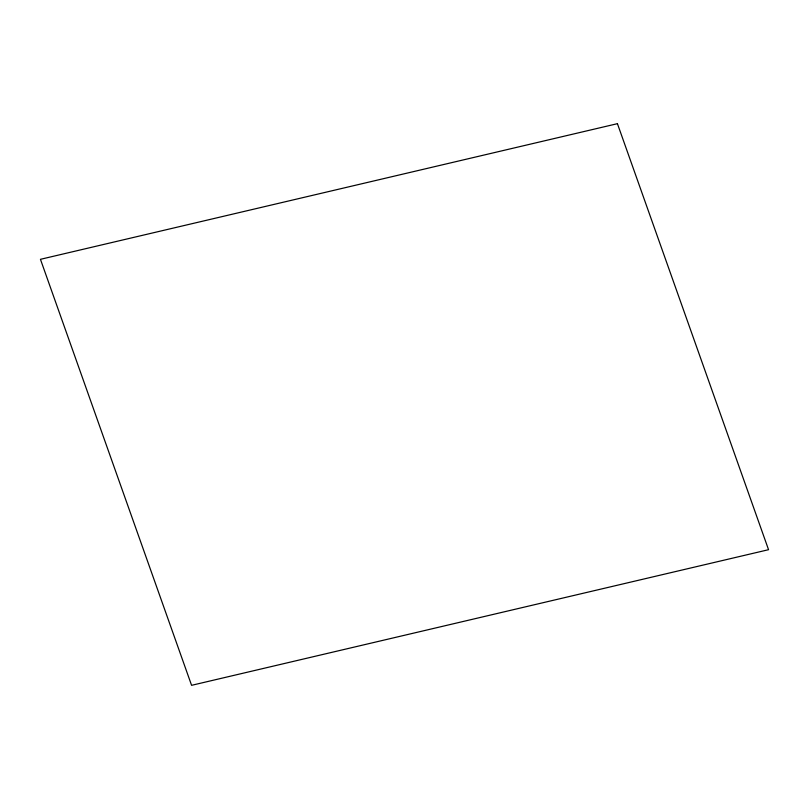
<?xml version="1.0" encoding="UTF-8"?>
<svg xmlns="http://www.w3.org/2000/svg" width="809" height="809" viewBox="0 0 809 809"><rect width="100%" height="100%" fill="white"/><g stroke="black" fill="none" stroke-linecap="round" stroke-linejoin="round"><path stroke-width="1.21" d="M617.429 123.676L40.45 259.315L191.581 685.324L768.55 549.695L617.429 123.676"/></g></svg>
